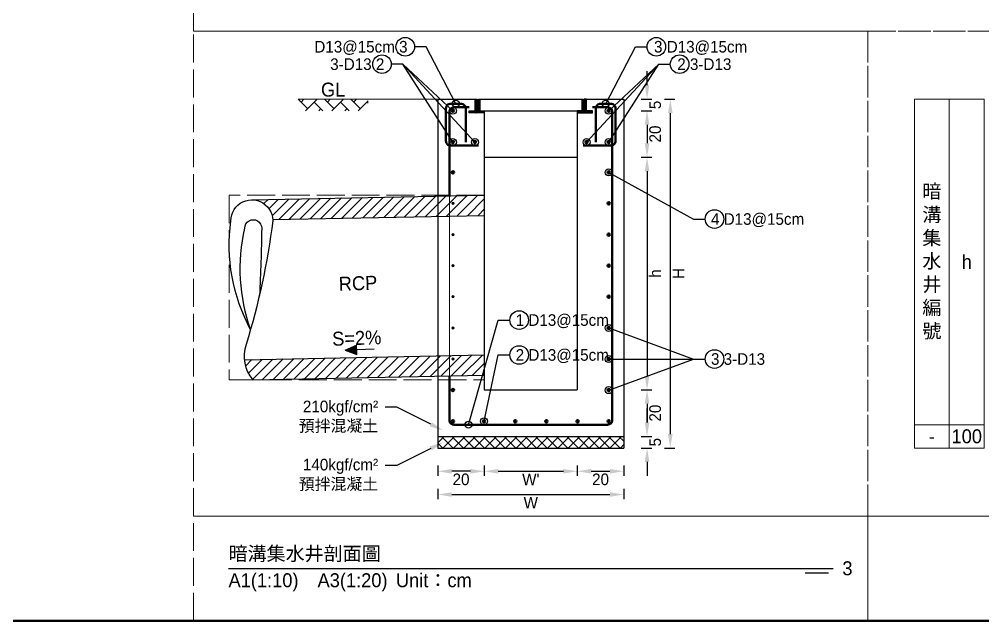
# Model space of a CAD drawing. Extents: x -7340 to 3675, y -3342 to 777.
# Drawn here: x -4775 to -4360.6, y -2021 to -1762.4 of the extents above; entities that cross this region are included whole.
import ezdxf
from ezdxf import colors
from ezdxf.entities.mleader import LeaderData, LeaderLine
from ezdxf.math import Vec2, Vec3

# ---------------------------------------------------------------- set-up
doc = ezdxf.new("R2010")
doc.units = 0
doc.header["$MEASUREMENT"] = 0
doc.linetypes.add('ACAD_ISO02W100', pattern=[15, 12, -3])
for name, color, linetype, lineweight in [('一、1.基本-圖框', 7, 'Continuous', 20), ('一、3.基本-變更', 1, 'Continuous', 50), ('二、1.繪圖-既有設施', 8, 'Continuous', 20), ('二、2.繪圖-施作項目', 181, 'Continuous', 30), ('二、3.繪圖-排水流向', 170, 'Continuous', 30), ('二、4.繪圖-設計鋪面', 40, 'Continuous', 20), ('二、5.繪圖-鋼筋', 60, 'Continuous', 50), ('二、6.繪圖-其他施作項目', 35, 'Continuous', 30)]:
    doc.layers.add(name, color=color, linetype=linetype, lineweight=lineweight)
doc.layers.add('一、4.基本-隱藏', color=9, linetype='ACAD_ISO02W100', lineweight=20, plot=False)
doc.layers.add('三、1.文字-說明文字', color=2, linetype='Continuous')
doc.layers.add('三、3.文字-註解文字', color=2, linetype='Continuous')
doc.styles.add('次圖名(詳圖)', font='MS PGothic.ttf', dxfattribs={"height": 6})
doc.styles.add('註解文字(詳圖)', font='MS PGothic.ttf', dxfattribs={"height": 5})
doc.dimstyles.new('註解文字(詳圖)', dxfattribs={"dimtxt": 5, "dimasz": 6, "dimexe": 2, "dimexo": 5, "dimgap": 1, "dimtad": 2, "dimzin": 0, "dimdsep": 46, "dimtxsty": '註解文字(詳圖)', "dimcen": 0.1, "dimclrd": 144, "dimclre": 144, "dimclrt": 256, "dimadec": 0, "dimazin": 0, "dimtfac": 1, "dimtofl": 0, "dimtmove": 0, "dimatfit": 3, "dimfxlon": 1, "dimtolj": 1, "dimtzin": 0, "dimlwd": -1, "dimlwe": -1, "dimarcsym": 1})

# ---------------------------------------------------------------- blocks, each defined once
blk = doc.blocks.new('排水流向')
at = {"layer": '二、3.繪圖-排水流向'}
h = blk.add_hatch(color=256, dxfattribs=at)
h.dxf.hatch_style = 1
h.paths.add_polyline_path([(0, 1), (0, -1), (2.5, 0)])
for points in [[(-3.75, 0), (0, 0)], [(0, 1), (0, -1)], [(2.5, 0), (0, 1)], [(2.5, 0), (0, -1)]]:
    blk.add_lwpolyline(points, dxfattribs=at)
blk = doc.blocks.new('*D492')
at = {"layer": 'Defpoints', "color": 0, "transparency": 16777216}
for p in [(-4595, -1796.75), (-4575, -1801.75), (-4595, -1956.75)]:
    blk.add_point(p, dxfattribs=at)
at = {"layer": '三、3.文字-註解文字', "color": 144, "transparency": 16777216}
for p, q in [((-4595, -1954.25), (-4595, -1958.75)), ((-4575, -1954.25), (-4575, -1958.75)), ((-4581, -1956.75), (-4589, -1956.75))]:
    blk.add_line(p, q, dxfattribs=at)
for points in [[(-4589, -1955.75), (-4589, -1957.75), (-4595, -1956.75)], [(-4581, -1955.75), (-4581, -1957.75), (-4575, -1956.75)]]:
    blk.add_solid(points, dxfattribs=at)
at = {"layer": '三、3.文字-註解文字', "transparency": 16777216, "insert": (-4585, -1960.25), "char_height": 5, "attachment_point": 5, "style": '註解文字(詳圖)'}
blk.add_mtext('\\A1;20', dxfattribs=at)
blk = doc.blocks.new('*D493')
at = {"layer": 'Defpoints', "color": 0, "transparency": 16777216}
for p in [(-4575, -1801.75), (-4535, -1801.75), (-4535, -1956.75)]:
    blk.add_point(p, dxfattribs=at)
at = {"layer": '三、3.文字-註解文字', "color": 144, "transparency": 16777216}
for p, q in [((-4575, -1954.25), (-4575, -1958.75)), ((-4535, -1954.25), (-4535, -1958.75)), ((-4569, -1956.75), (-4541, -1956.75))]:
    blk.add_line(p, q, dxfattribs=at)
for points in [[(-4569, -1955.75), (-4569, -1957.75), (-4575, -1956.75)], [(-4541, -1955.75), (-4541, -1957.75), (-4535, -1956.75)]]:
    blk.add_solid(points, dxfattribs=at)
at = {"layer": '三、3.文字-註解文字', "transparency": 16777216, "insert": (-4555, -1960.25), "char_height": 5, "attachment_point": 5, "style": '註解文字(詳圖)'}
blk.add_mtext("\\A1;W'", dxfattribs=at)
blk = doc.blocks.new('*D494')
at = {"layer": 'Defpoints', "color": 0, "transparency": 16777216}
for p in [(-4515, -1796.75), (-4535, -1801.75), (-4515, -1956.75)]:
    blk.add_point(p, dxfattribs=at)
at = {"layer": '三、3.文字-註解文字', "color": 144, "transparency": 16777216}
for p, q in [((-4535, -1954.25), (-4535, -1958.75)), ((-4515, -1954.25), (-4515, -1958.75)), ((-4529, -1956.75), (-4521, -1956.75))]:
    blk.add_line(p, q, dxfattribs=at)
for points in [[(-4529, -1955.75), (-4529, -1957.75), (-4535, -1956.75)], [(-4521, -1955.75), (-4521, -1957.75), (-4515, -1956.75)]]:
    blk.add_solid(points, dxfattribs=at)
at = {"layer": '三、3.文字-註解文字', "transparency": 16777216, "insert": (-4525, -1960.25), "char_height": 5, "attachment_point": 5, "style": '註解文字(詳圖)'}
blk.add_mtext('\\A1;20', dxfattribs=at)
blk = doc.blocks.new('*D495')
at = {"layer": 'Defpoints', "color": 0, "transparency": 16777216}
for p in [(-4595, -1946.75), (-4515, -1946.75), (-4515, -1966.75)]:
    blk.add_point(p, dxfattribs=at)
at = {"layer": '三、3.文字-註解文字', "color": 144, "transparency": 16777216}
for p, q in [((-4595, -1964.25), (-4595, -1968.75)), ((-4589, -1966.75), (-4521, -1966.75)), ((-4515, -1964.25), (-4515, -1968.75))]:
    blk.add_line(p, q, dxfattribs=at)
for points in [[(-4589, -1965.75), (-4589, -1967.75), (-4595, -1966.75)], [(-4521, -1965.75), (-4521, -1967.75), (-4515, -1966.75)]]:
    blk.add_solid(points, dxfattribs=at)
at = {"layer": '三、3.文字-註解文字', "transparency": 16777216, "insert": (-4555, -1970.25), "char_height": 5, "attachment_point": 5, "style": '註解文字(詳圖)'}
blk.add_mtext('\\A1;W', dxfattribs=at)
blk = doc.blocks.new('_Small')
at = {"color": 0, "linetype": 'ByBlock', "lineweight": -2}
blk.add_circle((0, 0), 0.25, dxfattribs=at)
blk = doc.blocks.new('*D496')
at = {"layer": 'Defpoints', "color": 0, "transparency": 16777216}
for p in [(-4535, -1821.75), (-4555, -1921.75), (-4505, -1921.75)]:
    blk.add_point(p, dxfattribs=at)
at = {"layer": '三、3.文字-註解文字', "color": 144, "transparency": 16777216}
for p, q in [((-4507.5, -1821.75), (-4503, -1821.75)), ((-4505, -1827.75), (-4505, -1915.75)), ((-4507.5, -1921.75), (-4503, -1921.75))]:
    blk.add_line(p, q, dxfattribs=at)
for points in [[(-4506, -1827.75), (-4504, -1827.75), (-4505, -1821.75)], [(-4506, -1915.75), (-4504, -1915.75), (-4505, -1921.75)]]:
    blk.add_solid(points, dxfattribs=at)
at = {"layer": '三、3.文字-註解文字', "transparency": 16777216, "insert": (-4501.5, -1871.75), "char_height": 5, "attachment_point": 5, "rotation": 90, "style": '註解文字(詳圖)'}
blk.add_mtext('\\A1;h', dxfattribs=at)
blk = doc.blocks.new('*D497')
at = {"layer": 'Defpoints', "color": 0, "transparency": 16777216}
for p in [(-4555, -1921.75), (-4515, -1941.75), (-4505, -1941.75)]:
    blk.add_point(p, dxfattribs=at)
at = {"layer": '三、3.文字-註解文字', "color": 144, "transparency": 16777216}
for p, q in [((-4507.5, -1921.75), (-4503, -1921.75)), ((-4505, -1927.75), (-4505, -1935.75)), ((-4507.5, -1941.75), (-4503, -1941.75))]:
    blk.add_line(p, q, dxfattribs=at)
for points in [[(-4506, -1927.75), (-4504, -1927.75), (-4505, -1921.75)], [(-4506, -1935.75), (-4504, -1935.75), (-4505, -1941.75)]]:
    blk.add_solid(points, dxfattribs=at)
at = {"layer": '三、3.文字-註解文字', "transparency": 16777216, "insert": (-4501.5, -1931.75), "char_height": 5, "attachment_point": 5, "rotation": 90, "style": '註解文字(詳圖)'}
blk.add_mtext('\\A1;20', dxfattribs=at)
blk = doc.blocks.new('*D498')
at = {"layer": 'Defpoints', "color": 0, "transparency": 16777216}
for p in [(-4515, -1941.75), (-4515, -1946.75), (-4505, -1946.75)]:
    blk.add_point(p, dxfattribs=at)
at = {"layer": '三、3.文字-註解文字', "color": 144, "transparency": 16777216}
for p, q in [((-4505, -1935.75), (-4505, -1929.75)), ((-4507.5, -1941.75), (-4503, -1941.75)), ((-4507.5, -1946.75), (-4503, -1946.75)), ((-4505, -1952.75), (-4505, -1958.75))]:
    blk.add_line(p, q, dxfattribs=at)
for points in [[(-4506, -1935.75), (-4504, -1935.75), (-4505, -1941.75)], [(-4506, -1952.75), (-4504, -1952.75), (-4505, -1946.75)]]:
    blk.add_solid(points, dxfattribs=at)
at = {"layer": '三、3.文字-註解文字', "transparency": 16777216, "insert": (-4501.5, -1944.25), "char_height": 5, "attachment_point": 5, "rotation": 90, "style": '註解文字(詳圖)'}
blk.add_mtext('\\A1;5', dxfattribs=at)
blk = doc.blocks.new('*D499')
at = {"layer": 'Defpoints', "color": 0, "transparency": 16777216}
for p in [(-4515, -1796.75), (-4515, -1946.75), (-4495, -1946.75)]:
    blk.add_point(p, dxfattribs=at)
at = {"layer": '三、3.文字-註解文字', "color": 144, "transparency": 16777216}
for p, q in [((-4497.5, -1796.75), (-4493, -1796.75)), ((-4495, -1802.75), (-4495, -1940.75)), ((-4497.5, -1946.75), (-4493, -1946.75))]:
    blk.add_line(p, q, dxfattribs=at)
for points in [[(-4496, -1802.75), (-4494, -1802.75), (-4495, -1796.75)], [(-4496, -1940.75), (-4494, -1940.75), (-4495, -1946.75)]]:
    blk.add_solid(points, dxfattribs=at)
at = {"layer": '三、3.文字-註解文字', "transparency": 16777216, "insert": (-4491.5, -1871.75), "char_height": 5, "attachment_point": 5, "rotation": 90, "style": '註解文字(詳圖)'}
blk.add_mtext('\\A1;H', dxfattribs=at)
blk = doc.blocks.new('*D500')
at = {"layer": 'Defpoints', "color": 0, "transparency": 16777216}
for p in [(-4515, -1796.75), (-4515, -1801.75), (-4505, -1801.75)]:
    blk.add_point(p, dxfattribs=at)
at = {"layer": '三、3.文字-註解文字', "color": 144, "transparency": 16777216}
for p, q in [((-4505, -1790.75), (-4505, -1784.75)), ((-4507.5, -1796.75), (-4503, -1796.75)), ((-4507.5, -1801.75), (-4503, -1801.75)), ((-4505, -1807.75), (-4505, -1813.75))]:
    blk.add_line(p, q, dxfattribs=at)
for points in [[(-4506, -1790.75), (-4504, -1790.75), (-4505, -1796.75)], [(-4506, -1807.75), (-4504, -1807.75), (-4505, -1801.75)]]:
    blk.add_solid(points, dxfattribs=at)
at = {"layer": '三、3.文字-註解文字', "transparency": 16777216, "insert": (-4501.5, -1799.25), "char_height": 5, "attachment_point": 5, "rotation": 90, "style": '註解文字(詳圖)'}
blk.add_mtext('\\A1;5', dxfattribs=at)
blk = doc.blocks.new('*D501')
at = {"layer": 'Defpoints', "color": 0, "transparency": 16777216}
for p in [(-4515, -1801.75), (-4515, -1821.75), (-4505, -1821.75)]:
    blk.add_point(p, dxfattribs=at)
at = {"layer": '三、3.文字-註解文字', "color": 144, "transparency": 16777216}
for p, q in [((-4507.5, -1801.75), (-4503, -1801.75)), ((-4505, -1807.75), (-4505, -1815.75)), ((-4507.5, -1821.75), (-4503, -1821.75))]:
    blk.add_line(p, q, dxfattribs=at)
for points in [[(-4506, -1807.75), (-4504, -1807.75), (-4505, -1801.75)], [(-4506, -1815.75), (-4504, -1815.75), (-4505, -1821.75)]]:
    blk.add_solid(points, dxfattribs=at)
at = {"layer": '三、3.文字-註解文字', "transparency": 16777216, "insert": (-4501.5, -1811.75), "char_height": 5, "attachment_point": 5, "rotation": 90, "style": '註解文字(詳圖)'}
blk.add_mtext('\\A1;20', dxfattribs=at)

msp = doc.modelspace()

# ---------------------------------------------------------------- hatches: boundary and pattern name
at = {"layer": '二、1.繪圖-既有設施'}
h = msp.add_hatch(color=256, dxfattribs=at)
h.dxf.hatch_style = 1
h.paths.add_polyline_path([(-4588, -1841.625, 1), (-4589, -1841.625, 1)])
h = msp.add_hatch(color=256, dxfattribs=at)
h.dxf.hatch_style = 1
h.paths.add_polyline_path([(-4588, -1855, 1), (-4589, -1855, 1)])
h = msp.add_hatch(color=256, dxfattribs=at)
h.dxf.hatch_style = 1
h.paths.add_polyline_path([(-4588, -1868.375, 1), (-4589, -1868.375, 1)])
h = msp.add_hatch(color=256, dxfattribs=at)
h.dxf.hatch_style = 1
h.paths.add_polyline_path([(-4588, -1881.75, 1), (-4589, -1881.75, 1)])
h = msp.add_hatch(color=256, dxfattribs=at)
h.dxf.hatch_style = 1
h.paths.add_polyline_path([(-4588, -1895.125, 1), (-4589, -1895.125, 1)])
h = msp.add_hatch(color=256, dxfattribs=at)
h.dxf.hatch_style = 1
h.paths.add_polyline_path([(-4588, -1908.5, 1), (-4589, -1908.5, 1)])
at = {"layer": '二、2.繪圖-施作項目'}
h = msp.add_hatch(dxfattribs=at)
h.set_pattern_fill('ANSI37', color=256)
h.set_pattern_definition([(45, (-5764.7632, -1960.2784), (-2.245064, 2.245064), []), (135, (-5764.7632, -1960.2784), (-2.245064, -2.245064), [])])
h.paths.add_polyline_path([(-4515, -1946.75), (-4515, -1941.75), (-4595, -1941.75), (-4595, -1946.75)])
at = {"layer": '二、4.繪圖-設計鋪面'}
h = msp.add_hatch(dxfattribs=at)
h.set_pattern_fill('AR-HBONE', color=256)
h.set_pattern_definition([(45, (-3975, -1526.5), (0, 5.656854), [12, -4]), (135, (-3972.1716, -1523.6716), (4e-16, 5.656854), [12, -4])])
h.paths.add_polyline_path([(-4625, -1796.75), (-4655, -1796.75), (-4655, -1801.75), (-4625, -1801.75)])
at = {"layer": '二、5.繪圖-鋼筋'}
h = msp.add_hatch(color=256, dxfattribs=at)
h.dxf.hatch_style = 1
h.paths.add_polyline_path([(-4588, -1801.75, 1), (-4589, -1801.75, 1)])
h = msp.add_hatch(color=256, dxfattribs=at)
h.dxf.hatch_style = 1
h.paths.add_polyline_path([(-4521, -1801.75, 1), (-4522, -1801.75, 1)])
h = msp.add_hatch(color=256, dxfattribs=at)
h.dxf.hatch_style = 1
h.paths.add_polyline_path([(-4588, -1815.25, 1), (-4589, -1815.25, 1)])
h = msp.add_hatch(color=256, dxfattribs=at)
h.dxf.hatch_style = 1
h.paths.add_polyline_path([(-4578.5, -1815.25, 1), (-4579.5, -1815.25, 1)])
h = msp.add_hatch(color=256, dxfattribs=at)
h.dxf.hatch_style = 1
h.paths.add_polyline_path([(-4530.5, -1815.25, 1), (-4531.5, -1815.25, 1)])
h = msp.add_hatch(color=256, dxfattribs=at)
h.dxf.hatch_style = 1
h.paths.add_polyline_path([(-4521, -1815.25, 1), (-4522, -1815.25, 1)])
h = msp.add_hatch(color=256, dxfattribs=at)
h.dxf.hatch_style = 1
h.paths.add_polyline_path([(-4588, -1828.25, 1), (-4589, -1828.25, 1)])
h = msp.add_hatch(color=256, dxfattribs=at)
h.dxf.hatch_style = 1
h.paths.add_polyline_path([(-4521, -1828.25, 1), (-4522, -1828.25, 1)])
h = msp.add_hatch(color=256, dxfattribs=at)
h.dxf.hatch_style = 1
h.paths.add_polyline_path([(-4521, -1841.625, 1), (-4522, -1841.625, 1)])
h = msp.add_hatch(color=256, dxfattribs=at)
h.dxf.hatch_style = 1
h.paths.add_polyline_path([(-4521, -1855, 1), (-4522, -1855, 1)])
h = msp.add_hatch(color=256, dxfattribs=at)
h.dxf.hatch_style = 1
h.paths.add_polyline_path([(-4521, -1868.375, 1), (-4522, -1868.375, 1)])
h = msp.add_hatch(color=256, dxfattribs=at)
h.dxf.hatch_style = 1
h.paths.add_polyline_path([(-4521, -1881.75, 1), (-4522, -1881.75, 1)])
h = msp.add_hatch(color=256, dxfattribs=at)
h.dxf.hatch_style = 1
h.paths.add_polyline_path([(-4521, -1895.125, 1), (-4522, -1895.125, 1)])
h = msp.add_hatch(color=256, dxfattribs=at)
h.dxf.hatch_style = 1
h.paths.add_polyline_path([(-4521, -1908.5, 1), (-4522, -1908.5, 1)])
h = msp.add_hatch(color=256, dxfattribs=at)
h.dxf.hatch_style = 1
h.paths.add_polyline_path([(-4588, -1921.875, 1), (-4589, -1921.875, 1)])
h = msp.add_hatch(color=256, dxfattribs=at)
h.dxf.hatch_style = 1
h.paths.add_polyline_path([(-4521, -1921.875, 1), (-4522, -1921.875, 1)])
h = msp.add_hatch(color=256, dxfattribs=at)
h.dxf.hatch_style = 1
h.paths.add_polyline_path([(-4588, -1935.25, 1), (-4589, -1935.25, 1)])
h = msp.add_hatch(color=256, dxfattribs=at)
h.dxf.hatch_style = 1
h.paths.add_polyline_path([(-4574.6, -1935.25, 1), (-4575.6, -1935.25, 1)])
h = msp.add_hatch(color=256, dxfattribs=at)
h.dxf.hatch_style = 1
h.paths.add_polyline_path([(-4561.2, -1935.25, 1), (-4562.2, -1935.25, 1)])
h = msp.add_hatch(color=256, dxfattribs=at)
h.dxf.hatch_style = 1
h.paths.add_polyline_path([(-4547.8, -1935.25, 1), (-4548.8, -1935.25, 1)])
h = msp.add_hatch(color=256, dxfattribs=at)
h.dxf.hatch_style = 1
h.paths.add_polyline_path([(-4534.4, -1935.25, 1), (-4535.4, -1935.25, 1)])
h = msp.add_hatch(color=256, dxfattribs=at)
h.dxf.hatch_style = 1
h.paths.add_polyline_path([(-4521, -1935.25, 1), (-4522, -1935.25, 1)])
at = {"layer": '二、6.繪圖-其他施作項目'}
h = msp.add_hatch(dxfattribs=at)
h.set_pattern_fill('ANSI31', color=256, scale=0.1)
h.set_pattern_definition([(45, (-2863.49114, -3101.03593), (-0.224506403, 0.224506403), [])])
h.paths.add_polyline_path([(-4578.9, -1801.75), (-4581.5, -1801.75), (-4581.5, -1802.65), (-4575, -1802.65), (-4575, -1801.75), (-4578, -1801.75), (-4578, -1796.75), (-4578.9, -1796.75)])
h.paths.add_polyline_path([(-4531.1, -1796.75), (-4532, -1796.75), (-4532, -1801.75), (-4535, -1801.75), (-4535, -1802.65), (-4528.5, -1802.65), (-4528.5, -1801.75), (-4531.1, -1801.75)])
h = msp.add_hatch(dxfattribs=at)
h.set_pattern_fill('ANSI31', color=256, scale=25)
h.set_pattern_definition([(45, (-8093.3087, -3311.8046), (-2.2097087, 2.2097087), [])])
h.paths.add_polyline_path([(-4575, -1838.036), (-4675, -1840.036, -0.3982556), (-4665.998, -1848.558), (-4575, -1846.738)])
h.paths.add_polyline_path([(-4575, -1906.75), (-4678.228, -1908.815, 0.1552766), (-4674.618, -1917.432), (-4575, -1915.452)])

# ---------------------------------------------------------------- linework, layer by layer
at = {"layer": '一、1.基本-圖框'}
for points in [[(-4390, -1936.75), (-4375, -1936.75), (-4375, -1796.75), (-4390, -1796.75)], [(-4375, -1936.75), (-4360, -1936.75), (-4360, -1796.75), (-4375, -1796.75)], [(-4390, -1936.75), (-4375, -1936.75), (-4375, -1946.75), (-4390, -1946.75)], [(-4375, -1936.75), (-4360, -1936.75), (-4360, -1946.75), (-4375, -1946.75)]]:
    msp.add_lwpolyline(points, close=True, dxfattribs=at)
at = {"layer": '一、3.基本-變更'}
msp.add_lwpolyline([(-7340, -1514), (-3920, -1514), (-3920, -2021), (-7340, -2021)], close=True, dxfattribs=at)
at = {"layer": '一、4.基本-隱藏'}
for points in [[(-4700, -1514), (-3920, -1514), (-3920, -2021), (-4700, -2021)], [(-4700, -1722.5), (-4310, -1722.5), (-4310, -1767.5), (-4700, -1767.5)], [(-4700, -1767.5), (-4410, -1767.5), (-4410, -1976), (-4700, -1976)], [(-4410, -1767.5), (-4110, -1767.5), (-4110, -1976), (-4410, -1976)], [(-4575, -1838.036), (-4684.704, -1838.036), (-4684.704, -1917.432), (-4575, -1917.432)], [(-4700, -1976), (-4410, -1976), (-4410, -2021), (-4700, -2021)], [(-4410, -1976), (-4110, -1976), (-4110, -2021), (-4410, -2021)]]:
    msp.add_lwpolyline(points, close=True, dxfattribs=at)
msp.add_lwpolyline([(-4700, -2021), (-3920, -2021)], dxfattribs=at)
at = {"layer": '三、3.文字-註解文字'}
for points in [[(-4685, -1998.5), (-4425, -1998.5)], [(-4427, -2000.5), (-4437, -2000.5)]]:
    msp.add_lwpolyline(points, dxfattribs=at)
for centre in [(-4609, -1774.25), (-4501, -1774.25), (-4619, -1781.75), (-4491, -1781.75), (-4476, -1848.312), (-4560, -1891.75), (-4560, -1906.75), (-4476, -1908.5)]:
    msp.add_circle(centre, 4, dxfattribs=at)
at = {"layer": '二、1.繪圖-既有設施'}
msp.add_lwpolyline([(-4590, -1915.75), (-4590, -1838.336)], dxfattribs=at)
for centre in [(-4588.5, -1841.625), (-4588.5, -1855), (-4588.5, -1868.375), (-4588.5, -1881.75), (-4588.5, -1895.125), (-4588.5, -1908.5)]:
    msp.add_circle(centre, 0.5, dxfattribs=at)
at = {"layer": '二、2.繪圖-施作項目'}
for points in [[(-4595, -1796.75), (-4578.9, -1796.75)], [(-4595, -1796.75), (-4595, -1946.75)], [(-4531.1, -1796.75), (-4515, -1796.75)], [(-4515, -1796.75), (-4515, -1946.75)], [(-4575, -1801.75), (-4575, -1921.75)], [(-4535, -1801.75), (-4535, -1921.75)], [(-4575, -1921.75), (-4535, -1921.75)], [(-4595, -1941.75), (-4515, -1941.75)], [(-4595, -1946.75), (-4515, -1946.75)]]:
    msp.add_lwpolyline(points, dxfattribs=at)
at = {"layer": '二、4.繪圖-設計鋪面'}
msp.add_lwpolyline([(-4595, -1796.75), (-4655, -1796.75)], dxfattribs=at)
at = {"layer": '二、5.繪圖-鋼筋'}
for points in [[(-4577.5, -1816.75), (-4589.5, -1816.75, -0.4142136), (-4591.5, -1814.75), (-4591.5, -1800.75, -0.4142136), (-4589.5, -1798.75), (-4585, -1798.75, -0.4142136), (-4583, -1800.75), (-4583, -1815.25)], [(-4528.5, -1800.25), (-4522, -1800.25, -0.4142136), (-4520, -1802.25), (-4520, -1934.75, -0.4142136), (-4522, -1936.75), (-4588, -1936.75, -0.4142136), (-4590, -1934.75), (-4590, -1915.75)], [(-4590, -1838.336), (-4590, -1802.25, -0.4142136), (-4588, -1800.25), (-4581.5, -1800.25)], [(-4532.5, -1816.75), (-4520.5, -1816.75, 0.4142136), (-4518.5, -1814.75), (-4518.5, -1800.75, 0.4142136), (-4520.5, -1798.75), (-4525, -1798.75, 0.4142136), (-4527, -1800.75), (-4527, -1815.25)]]:
    msp.add_lwpolyline(points, format="xyb", dxfattribs=at)
for centre in [(-4588.5, -1801.75), (-4521.5, -1801.75), (-4588.5, -1815.25), (-4579, -1815.25), (-4531, -1815.25), (-4521.5, -1815.25), (-4588.5, -1828.25), (-4521.5, -1828.25), (-4521.5, -1841.625), (-4521.5, -1855), (-4521.5, -1868.375), (-4521.5, -1881.75), (-4521.5, -1895.125), (-4521.5, -1908.5), (-4588.5, -1921.875), (-4521.5, -1921.875), (-4588.5, -1935.25), (-4575.1, -1935.25), (-4561.7, -1935.25), (-4548.3, -1935.25), (-4534.9, -1935.25), (-4521.5, -1935.25)]:
    msp.add_circle(centre, 0.5, dxfattribs=at)
at = {"layer": '二、6.繪圖-其他施作項目'}
for points in [[(-4581.5, -1801.75), (-4578.9, -1801.75), (-4578.9, -1796.75), (-4578, -1796.75), (-4578, -1801.75), (-4575, -1801.75), (-4575, -1802.65), (-4581.5, -1802.65)], [(-4531.1, -1796.75), (-4532, -1796.75), (-4532, -1801.75), (-4535, -1801.75), (-4535, -1802.65), (-4528.5, -1802.65), (-4528.5, -1801.75), (-4531.1, -1801.75)]]:
    msp.add_lwpolyline(points, close=True, dxfattribs=at)
for points in [[(-4577.5, -1796.75), (-4577.5, -1801.75)], [(-4577.5, -1796.75), (-4532.5, -1796.75)], [(-4576.9, -1796.75), (-4576.9, -1801.75)], [(-4533.1, -1796.75), (-4533.1, -1801.75)], [(-4532.5, -1796.75), (-4532.5, -1801.75)], [(-4577.5, -1801.75), (-4532.5, -1801.75)], [(-4575, -1821.75), (-4535, -1821.75)], [(-4675, -1840.036), (-4575, -1838.036)], [(-4665.998, -1848.558), (-4575, -1846.738)], [(-4678.228, -1908.815), (-4575, -1906.75)], [(-4674.618, -1917.432), (-4575, -1915.452)]]:
    msp.add_lwpolyline(points, dxfattribs=at)
for points in [[(-4675.522, -1895.871, -0.1578495), (-4684.015, -1849.052, -1.1409026), (-4666.294, -1851.394)], [(-4675.489, -1895.932, -0.1399452), (-4678.02, -1852.22, -1.0112817), (-4670.748, -1852.301, -0.0106152), (-4671.686, -1881.15)], [(-4665.985, -1849.052, -0.0416835), (-4677.391, -1902.267, 0.2681724), (-4674.618, -1917.432, 0.2681724)]]:
    msp.add_lwpolyline(points, format="xyb", dxfattribs=at)

# ---------------------------------------------------------------- block references
at = {"xscale": 2, "yscale": 2, "zscale": 2, "rotation": 182}
msp.add_blockref('排水流向', (-4629.854, -1904.572), dxfattribs=at)

# ---------------------------------------------------------------- texts
at = {"layer": '一、1.基本-圖框', "char_height": 6, "attachment_point": 5, "style": '註解文字(詳圖)'}
for s, insert in [('暗溝集水井{\\fMS PGothic|b0|i0|c128|p34;編號}', (-4382.5, -1866.75)), ('{\\fMS PGothic|b0|i0|c128|p34;h}', (-4367.5, -1866.75))]:
    msp.add_mtext_dynamic_manual_height_columns(s, width=12.98354, gutter_width=30, heights=[0], dxfattribs=dict(at, insert=insert))
at = {"layer": '三、1.文字-說明文字', "linetype": 'ACAD_ISO02W100', "ltscale": 0.25, "insert": (-4629.313, -1875.952), "char_height": 6, "attachment_point": 5, "rotation": 2, "style": '次圖名(詳圖)'}
msp.add_mtext_dynamic_manual_height_columns('{\\fMS PGothic|b0|i0|c128|p34;RCP}', width=11.08004, gutter_width=30, heights=[0], dxfattribs=at)
at = {"layer": '三、3.文字-註解文字', "char_height": 6}
for s, width, gutter_width, insert, attachment_point, style in [('100', 9.06048, 30, (-4367.5, -1941.75), 5, '註解文字(詳圖)'), ('-', 9.06048, 30, (-4382.5, -1941.75), 5, '註解文字(詳圖)'), ('{\\fMS PGothic|b0|i0|c128|p34;暗溝}集水井{\\fMS PGothic|b0|i0|c128|p34;剖面圖}', 134.12151, 15, (-4685, -1992.5), 4, '次圖名(詳圖)'), ('3', 3, 15, (-4421, -1998.5), 4, '次圖名(詳圖)'), ('A1(1:10)\u3000A3(1:20){\\fMS PGothic|b0|i0|c128|p34;^IUnit：cm}', 136.03259, 15, (-4685, -2004.5), 4, '次圖名(詳圖)')]:
    msp.add_mtext_dynamic_manual_height_columns(s, width=width, gutter_width=gutter_width, heights=[0], dxfattribs=dict(at, insert=insert, attachment_point=attachment_point, style=style))
at = {"layer": '二、3.繪圖-排水流向', "insert": (-4629.857, -1899.502), "char_height": 6, "attachment_point": 5, "rotation": 2, "style": '註解文字(詳圖)'}
msp.add_mtext_dynamic_manual_height_columns('{\\fMS PGothic|b0|i0|c128|p34;S=2%}', width=10.17412, gutter_width=30, heights=[0], dxfattribs=at)
at = {"layer": '二、4.繪圖-設計鋪面', "insert": (-4640, -1795.75), "char_height": 6, "attachment_point": 8, "style": '註解文字(詳圖)'}
msp.add_mtext_dynamic_manual_height_columns('{\\fMS PGothic|b0|i0|c128|p34;GL}', width=10.17412, gutter_width=30, heights=[0], dxfattribs=at)

# ---------------------------------------------------------------- dimensions: what is measured, and where the dimension line sits
at = {"layer": '三、3.文字-註解文字'}
for base, p1, p2, text, picture, middle in [((-4505, -1801.75), (-4515, -1796.75), (-4515, -1801.75), '5', '*D500', (-4501.5, -1799.25)), ((-4495, -1946.75), (-4515, -1796.75), (-4515, -1946.75), 'H', '*D499', (-4491.5, -1871.75)), ((-4505, -1821.75), (-4515, -1801.75), (-4515, -1821.75), '20', '*D501', (-4501.5, -1811.75)), ((-4505, -1921.75), (-4535, -1821.75), (-4555, -1921.75), 'h', '*D496', (-4501.5, -1871.75)), ((-4505, -1941.75), (-4555, -1921.75), (-4515, -1941.75), '20', '*D497', (-4501.5, -1931.75)), ((-4505, -1946.75), (-4515, -1941.75), (-4515, -1946.75), '5', '*D498', (-4501.5, -1944.25))]:
    dim = msp.add_linear_dim(base=base, p1=p1, p2=p2, angle=90, text=text, dimstyle='註解文字(詳圖)', dxfattribs=at)
    dim.commit()
    dim.dimension.update_dxf_attribs({"geometry": picture, "text_midpoint": middle})
for base, p1, p2, text, picture, middle in [((-4595, -1956.75), (-4575, -1801.75), (-4595, -1796.75), '20', '*D492', (-4585, -1960.25)), ((-4515, -1956.75), (-4535, -1801.75), (-4515, -1796.75), '20', '*D494', (-4525, -1960.25)), ((-4535, -1956.75), (-4575, -1801.75), (-4535, -1801.75), "W'", '*D493', (-4555, -1960.25)), ((-4515, -1966.75), (-4595, -1946.75), (-4515, -1946.75), 'W', '*D495', (-4555, -1970.25))]:
    dim = msp.add_linear_dim(base=base, p1=p1, p2=p2, text=text, dimstyle='註解文字(詳圖)', dxfattribs=at)
    dim.commit()
    dim.dimension.update_dxf_attribs({"geometry": picture, "text_midpoint": middle})

# ---------------------------------------------------------------- leaders
ml = msp.add_multileader_mtext('Standard', dxfattribs=at)
ml.set_content('{\\fMS PGothic|b0|i0|c128|p34;D13}@15cm{\\fMS PGothic|b0|i0|c128|p34; }3', color=256, style='註解文字(詳圖)')
ml.set_leader_properties(color=144, linetype='ByLayer', lineweight=-1)
ml.set_arrow_properties(name='SMALL')
ml.build(insert=Vec2(0, 0))
ml.multileader.update_dxf_attribs({"dogleg_length": 5, "arrow_head_size": 6})
ctx = ml.context
ctx.base_point, ctx.char_height, ctx.arrow_head_size, ctx.landing_gap_size, ctx.plane_origin = Vec3(-4649.097, -1774.25), 5, 6, 3, Vec3(-4698.932, -1822.085)
ctx.text_align_type = 2
notes = []
notes.append((ctx, [(1, (1, 1, 0), (-4600, -1774.25), (-1, 0), 5, [(0, [(-4587.25, -1798.75)], 0, [])])]))
ctx.mtext.insert, ctx.mtext.alignment, ctx.mtext.flow_direction = Vec3(-4608, -1771.736), 3, 5
ml = msp.add_multileader_mtext('Standard', dxfattribs=at)
ml.set_content('3{\\fMS PGothic|b0|i0|c128|p34; D13@15cm}', color=256, style='註解文字(詳圖)')
ml.set_leader_properties(color=144, linetype='ByLayer', lineweight=-1)
ml.set_arrow_properties(name='SMALL')
ml.build(insert=Vec2(0, 0))
ml.multileader.update_dxf_attribs({"dogleg_length": 5, "arrow_head_size": 6})
ctx = ml.context
ctx.base_point, ctx.char_height, ctx.arrow_head_size, ctx.landing_gap_size, ctx.plane_origin = Vec3(-4505, -1774.25), 5, 6, 3, Vec3(-4547.625, -1822.085)
notes.append((ctx, [(0, (1, 1, 0), (-4510, -1774.25), (1, 0), 5, [(0, [(-4522.75, -1798.75)], 0, [])])]))
ctx.mtext.insert, ctx.mtext.flow_direction = Vec3(-4502, -1771.736), 5
ml = msp.add_multileader_mtext('Standard', dxfattribs=at)
ml.set_content('3-{\\fMS PGothic|b0|i0|c128|p34;D13 2}', color=256, style='註解文字(詳圖)')
ml.set_leader_properties(color=144, linetype='ByLayer', lineweight=-1)
ml.set_arrow_properties(name='SMALL')
ml.build(insert=Vec2(0, 0))
ml.multileader.update_dxf_attribs({"dogleg_length": 5, "arrow_head_size": 6})
ctx = ml.context
ctx.base_point, ctx.char_height, ctx.arrow_head_size, ctx.landing_gap_size, ctx.plane_origin = Vec3(-4645.375, -1781.75), 5, 6, 3, Vec3(-4708.932, -1829.585)
ctx.text_align_type = 2
notes.append((ctx, [(1, (1, 1, 0), (-4610, -1781.75), (-1, 0), 5, [(0, [(-4588.5, -1801.75)], 0, [])])]))
ctx.mtext.insert, ctx.mtext.alignment, ctx.mtext.flow_direction = Vec3(-4618, -1779.236), 3, 5
ml = msp.add_multileader_mtext('Standard', dxfattribs=at)
ml.set_content('{\\fMS PGothic|b0|i0|c128|p34; }', color=256, style='註解文字(詳圖)')
ml.set_leader_properties(color=144, linetype='ByLayer', lineweight=-1)
ml.set_arrow_properties(name='SMALL')
ml.build(insert=Vec2(0, 0))
ml.multileader.update_dxf_attribs({"dogleg_length": 5, "arrow_head_size": 6})
ctx = ml.context
ctx.base_point, ctx.char_height, ctx.arrow_head_size, ctx.landing_gap_size, ctx.plane_origin = Vec3(-4623.216, -1781.75), 5, 6, 3, Vec3(-4710.235, -1837.068)
ctx.text_align_type = 2
notes.append((ctx, [(1, (1, 1, 0), (-4610, -1781.75), (-1, 0), 5, [(0, [(-4579, -1815.25)], 0, [])])]))
ctx.mtext.insert, ctx.mtext.alignment, ctx.mtext.flow_direction = Vec3(-4618, -1779.25), 3, 5
ml = msp.add_multileader_mtext('Standard', dxfattribs=at)
ml.set_content('{\\fMS PGothic|b0|i0|c128|p34; }', color=256, style='註解文字(詳圖)')
ml.set_leader_properties(color=144, linetype='ByLayer', lineweight=-1)
ml.set_arrow_properties(name='SMALL')
ml.build(insert=Vec2(0, 0))
ml.multileader.update_dxf_attribs({"dogleg_length": 5, "arrow_head_size": 6})
ctx = ml.context
ctx.base_point, ctx.char_height, ctx.arrow_head_size, ctx.landing_gap_size, ctx.plane_origin = Vec3(-4623.216, -1781.75), 5, 6, 3, Vec3(-4715.173, -1840.461)
ctx.text_align_type = 2
notes.append((ctx, [(1, (1, 1, 0), (-4610, -1781.75), (-1, 0), 5, [(0, [(-4588.5, -1815.25)], 0, [])])]))
ctx.mtext.insert, ctx.mtext.alignment, ctx.mtext.flow_direction = Vec3(-4618, -1779.25), 3, 5
ml = msp.add_multileader_mtext('Standard', dxfattribs=at)
ml.set_content('{\\fMS PGothic|b0|i0|c128|p34; }', color=256, style='註解文字(詳圖)')
ml.set_leader_properties(color=144, linetype='ByLayer', lineweight=-1)
ml.set_arrow_properties(name='SMALL')
ml.build(insert=Vec2(0, 0))
ml.multileader.update_dxf_attribs({"dogleg_length": 5, "arrow_head_size": 6})
ctx = ml.context
ctx.base_point, ctx.char_height, ctx.arrow_head_size, ctx.landing_gap_size, ctx.plane_origin = Vec3(-4495, -1781.75), 5, 6, 3, Vec3(-4523.625, -1829.585)
notes.append((ctx, [(0, (1, 1, 0), (-4500, -1781.75), (1, 0), 5, [(0, [(-4531, -1815.25)], 0, [])])]))
ctx.mtext.insert, ctx.mtext.flow_direction = Vec3(-4492, -1779.25), 5
ml = msp.add_multileader_mtext('Standard', dxfattribs=at)
ml.set_content('2{\\fMS PGothic|b0|i0|c128|p34; }3-D13', color=256, style='註解文字(詳圖)')
ml.set_leader_properties(color=144, linetype='ByLayer', lineweight=-1)
ml.set_arrow_properties(name='SMALL')
ml.build(insert=Vec2(0, 0))
ml.multileader.update_dxf_attribs({"dogleg_length": 5, "arrow_head_size": 6})
ctx = ml.context
ctx.base_point, ctx.char_height, ctx.arrow_head_size, ctx.landing_gap_size, ctx.plane_origin = Vec3(-4495, -1781.75), 5, 6, 3, Vec3(-4537.625, -1829.585)
notes.append((ctx, [(0, (1, 1, 0), (-4500, -1781.75), (1, 0), 5, [(0, [(-4521.5, -1801.75)], 0, [])])]))
ctx.mtext.insert, ctx.mtext.flow_direction = Vec3(-4492, -1779.236), 5
ml = msp.add_multileader_mtext('Standard', dxfattribs=at)
ml.set_content('{\\fMS PGothic|b0|i0|c128|p34; }', color=256, style='註解文字(詳圖)')
ml.set_leader_properties(color=144, linetype='ByLayer', lineweight=-1)
ml.set_arrow_properties(name='SMALL')
ml.build(insert=Vec2(0, 0))
ml.multileader.update_dxf_attribs({"dogleg_length": 5, "arrow_head_size": 6})
ctx = ml.context
ctx.base_point, ctx.char_height, ctx.arrow_head_size, ctx.landing_gap_size, ctx.plane_origin = Vec3(-4495, -1781.75), 5, 6, 3, Vec3(-4521.773, -1833.689)
notes.append((ctx, [(0, (1, 1, 0), (-4500, -1781.75), (1, 0), 5, [(0, [(-4521.5, -1815.25)], 0, [])])]))
ctx.mtext.insert, ctx.mtext.flow_direction = Vec3(-4492, -1779.25), 5
ml = msp.add_multileader_mtext('Standard', dxfattribs=at)
ml.set_content('4{\\fMS PGothic|b0|i0|c128|p34; D13@15cm}', color=256, style='註解文字(詳圖)')
ml.set_leader_properties(color=144, linetype='ByLayer', lineweight=-1)
ml.set_arrow_properties(name='SMALL')
ml.build(insert=Vec2(0, 0))
ml.multileader.update_dxf_attribs({"dogleg_length": 5, "arrow_head_size": 6})
ctx = ml.context
ctx.base_point, ctx.char_height, ctx.arrow_head_size, ctx.landing_gap_size, ctx.plane_origin = Vec3(-4480, -1848.312), 5, 6, 2.5, Vec3(-4522.625, -1896.147)
notes.append((ctx, [(0, (1, 1, 0), (-4485, -1848.312), (1, 0), 5, [(0, [(-4521.5, -1828.25)], 0, [])])]))
ctx.mtext.insert, ctx.mtext.flow_direction = Vec3(-4477.5, -1845.798), 5
ml = msp.add_multileader_mtext('Standard', dxfattribs=at)
ml.set_content('1{\\fMS PGothic|b0|i0|c128|p34; D13@15cm}', color=256, style='註解文字(詳圖)')
ml.set_leader_properties(color=144, linetype='ByLayer', lineweight=-1)
ml.set_arrow_properties(name='SMALL')
ml.build(insert=Vec2(0, 0))
ml.multileader.update_dxf_attribs({"dogleg_length": 5, "arrow_head_size": 6})
ctx = ml.context
ctx.base_point, ctx.char_height, ctx.arrow_head_size, ctx.landing_gap_size, ctx.plane_origin = Vec3(-4564, -1891.75), 5, 6, 2.5, Vec3(-4606.625, -1939.585)
notes.append((ctx, [(0, (1, 1, 0), (-4569, -1891.75), (1, 0), 5, [(0, [(-4581.8, -1936.75)], 0, [])])]))
ctx.mtext.insert, ctx.mtext.flow_direction = Vec3(-4561.5, -1889.236), 5
ml = msp.add_multileader_mtext('Standard', dxfattribs=at)
ml.set_content('{\\fMS PGothic|b0|i0|c128|p34; }', color=256, style='註解文字(詳圖)')
ml.set_leader_properties(color=144, linetype='ByLayer', lineweight=-1)
ml.set_arrow_properties(name='SMALL')
ml.build(insert=Vec2(0, 0))
ml.multileader.update_dxf_attribs({"dogleg_length": 5, "arrow_head_size": 6})
ctx = ml.context
ctx.base_point, ctx.char_height, ctx.arrow_head_size, ctx.landing_gap_size, ctx.plane_origin = Vec3(-4480, -1908.5), 5, 6, 2.5, Vec3(-4511.425, -1956.335)
notes.append((ctx, [(0, (1, 1, 0), (-4485, -1908.5), (1, 0), 5, [(0, [(-4521.5, -1895.125)], 0, [])])]))
ctx.mtext.insert, ctx.mtext.flow_direction = Vec3(-4477.5, -1906), 5
ml = msp.add_multileader_mtext('Standard', dxfattribs=at)
ml.set_content('2{\\fMS PGothic|b0|i0|c128|p34; D13@15cm}', color=256, style='註解文字(詳圖)')
ml.set_leader_properties(color=144, linetype='ByLayer', lineweight=-1)
ml.set_arrow_properties(name='SMALL')
ml.build(insert=Vec2(0, 0))
ml.multileader.update_dxf_attribs({"dogleg_length": 5, "arrow_head_size": 6})
ctx = ml.context
ctx.base_point, ctx.char_height, ctx.arrow_head_size, ctx.landing_gap_size, ctx.plane_origin = Vec3(-4564, -1906.75), 5, 6, 2.5, Vec3(-4606.625, -1954.585)
notes.append((ctx, [(0, (1, 1, 0), (-4569, -1906.75), (1, 0), 5, [(0, [(-4575.1, -1935.25)], 0, [])])]))
ctx.mtext.insert, ctx.mtext.flow_direction = Vec3(-4561.5, -1904.236), 5
ml = msp.add_multileader_mtext('Standard', dxfattribs=at)
ml.set_content('{\\fMS PGothic|b0|i0|c128|p34;3 }3-{\\fMS PGothic|b0|i0|c128|p34;D13}', color=256, style='註解文字(詳圖)')
ml.set_leader_properties(color=144, linetype='ByLayer', lineweight=-1)
ml.set_arrow_properties(name='SMALL')
ml.build(insert=Vec2(0, 0))
ml.multileader.update_dxf_attribs({"dogleg_length": 5, "arrow_head_size": 6})
ctx = ml.context
ctx.base_point, ctx.char_height, ctx.arrow_head_size, ctx.landing_gap_size, ctx.plane_origin = Vec3(-4480, -1908.5), 5, 6, 2.5, Vec3(-4522.625, -1956.335)
notes.append((ctx, [(0, (1, 1, 0), (-4485, -1908.5), (1, 0), 5, [(0, [(-4521.5, -1908.5)], 0, [])])]))
ctx.mtext.insert, ctx.mtext.flow_direction = Vec3(-4477.5, -1905.986), 5
ml = msp.add_multileader_mtext('Standard', dxfattribs=at)
ml.set_content('{\\fMS PGothic|b0|i0|c128|p34; }', color=256, style='註解文字(詳圖)')
ml.set_leader_properties(color=144, linetype='ByLayer', lineweight=-1)
ml.set_arrow_properties(name='SMALL')
ml.build(insert=Vec2(0, 0))
ml.multileader.update_dxf_attribs({"dogleg_length": 5, "arrow_head_size": 6})
ctx = ml.context
ctx.base_point, ctx.char_height, ctx.arrow_head_size, ctx.landing_gap_size, ctx.plane_origin = Vec3(-4480, -1908.5), 5, 6, 3, Vec3(-4508.625, -1956.335)
notes.append((ctx, [(0, (1, 1, 0), (-4485, -1908.5), (1, 0), 5, [(0, [(-4521.5, -1921.875)], 0, [])])]))
ctx.mtext.insert, ctx.mtext.flow_direction = Vec3(-4477, -1906), 5
ml = msp.add_multileader_mtext('Standard', dxfattribs=at)
ml.set_content('{\\fMS PGothic|b0|i0|c128|p34;210kgf/cm²}\\P預拌{\\fMS PGothic|b0|i0|c128|p34;混凝土}', color=256, style='註解文字(詳圖)')
ml.set_leader_properties(color=144, linetype='ByLayer', lineweight=-1)
ml.build(insert=Vec2(0, 0))
ml.multileader.update_dxf_attribs({"dogleg_length": 5, "arrow_head_size": 6})
ctx = ml.context
ctx.base_point, ctx.char_height, ctx.arrow_head_size, ctx.landing_gap_size, ctx.plane_origin = Vec3(-4659.058, -1929.25), 5, 6, 3, Vec3(-4592.66, -1939.25)
ctx.text_align_type = 2
notes.append((ctx, [(0, (1, 1, 0), (-4612.66, -1929.25), (-1, 0), 5, [(0, [(-4592.66, -1939.25)], 0, [])])]))
ctx.mtext.insert, ctx.mtext.alignment, ctx.mtext.flow_direction = Vec3(-4620.66, -1926.381), 3, 5
ml = msp.add_multileader_mtext('Standard', dxfattribs=at)
ml.set_content('{\\fMS PGothic|b0|i0|c128|p34;140kgf/cm²}\\P預拌{\\fMS PGothic|b0|i0|c128|p34;混凝土}', color=256, style='註解文字(詳圖)')
ml.set_leader_properties(color=144, linetype='ByLayer', lineweight=-1)
ml.build(insert=Vec2(0, 0))
ml.multileader.update_dxf_attribs({"dogleg_length": 5, "arrow_head_size": 6})
ctx = ml.context
ctx.base_point, ctx.char_height, ctx.arrow_head_size, ctx.landing_gap_size, ctx.plane_origin = Vec3(-4659.058, -1954.25), 5, 6, 3, Vec3(-4592.66, -1944.25)
ctx.text_align_type = 2
notes.append((ctx, [(0, (1, 1, 0), (-4612.66, -1954.25), (-1, 0), 5, [(0, [(-4592.66, -1944.25)], 0, [])])]))
ctx.mtext.insert, ctx.mtext.alignment, ctx.mtext.flow_direction = Vec3(-4620.66, -1951.381), 3, 5
for ctx, leaders in notes:
    for number, flags, end, landing, length, lines in leaders:
        leader = LeaderData()
        leader.index, (leader.has_last_leader_line, leader.has_dogleg_vector, leader.attachment_direction) = number, flags
        leader.last_leader_point, leader.dogleg_vector, leader.dogleg_length = Vec3(end), Vec3(landing), length
        for number, points, colour, breaks in lines:
            line = LeaderLine()
            line.index, line.vertices, line.color, line.breaks = number, Vec3.list(points), colors.encode_raw_color(colour), breaks
            leader.lines.append(line)
        ctx.leaders.append(leader)

doc.saveas('drawing.dxf')
